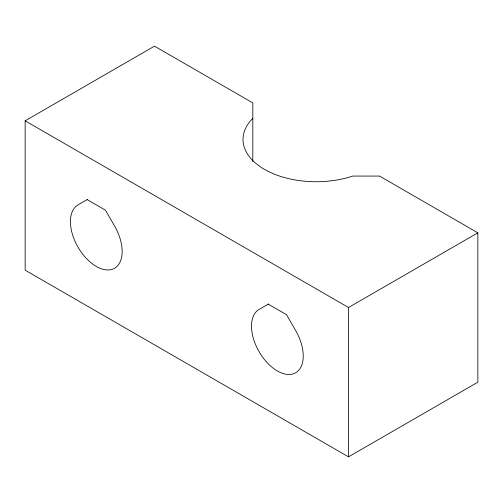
<?xml version="1.0" encoding="UTF-8"?>
<svg xmlns="http://www.w3.org/2000/svg" width="503" height="503" viewBox="0 0 503 503"><rect width="100%" height="100%" fill="white"/><g stroke="black" fill="none" stroke-linecap="round" stroke-linejoin="round"><path stroke-width="0.75" d="M252.808 118.362A73.168 42.246 0 0 0 264.433 169.354A73.168 42.246 0 0 0 352.754 176.069L379.539 176.069L477.85 232.832L477.85 382.186L348.51 456.856L25.15 270.168L25.15 120.814L154.49 46.144L252.808 102.901L252.808 161.551M87.478 199.408L77.996 204.884A36.581 21.12 60 0 0 77.996 247.124A36.581 21.12 60 0 0 114.583 268.25A36.581 21.12 60 0 0 114.583 226.004L105.435 210.16L87.145 199.603M268.558 303.957L259.076 309.427A36.581 21.12 60 0 0 259.076 351.672A36.581 21.12 60 0 0 295.663 372.792A36.581 21.12 60 0 0 295.663 330.546L286.515 314.708L268.225 304.145M25.15 120.814L348.51 307.503L477.85 232.832M348.51 307.503L348.51 456.856"/></g></svg>
